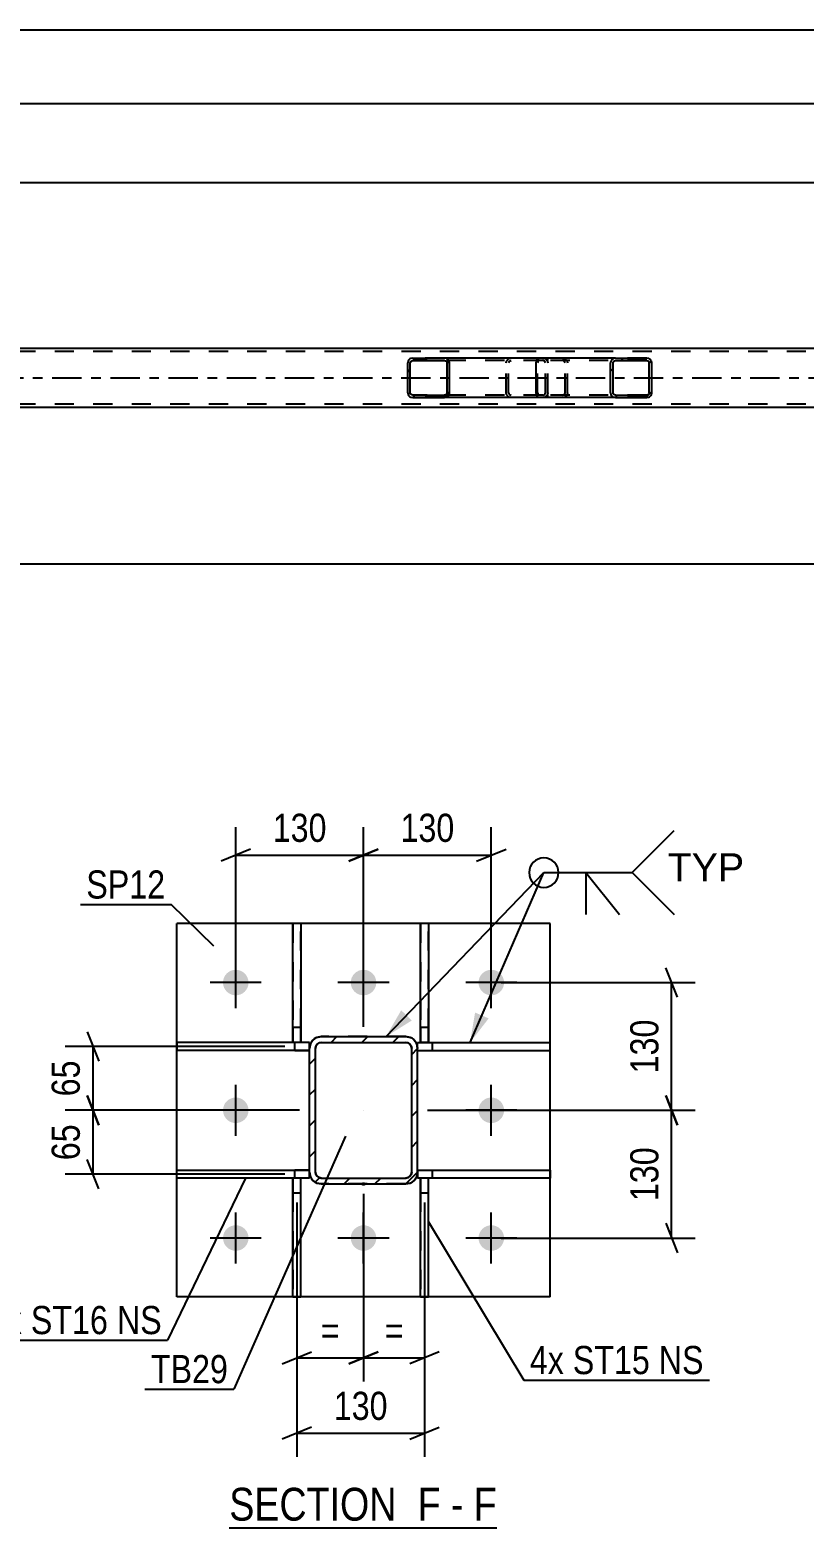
# Model space of a CAD drawing. Header units: millimetres. Extents: x 0 to 841, y 0 to 594.
# Drawn here: x 273.7 to 352.5, y 118.9 to 271.4 of the extents above; entities that cross this region are included whole.
import ezdxf

# ---------------------------------------------------------------- set-up
doc = ezdxf.new("R2010")
doc.units = ezdxf.units.MM
doc.linetypes.add('DXK_LINE_DOT2', pattern=[3.9198, 1.9599, -1.9599])
doc.linetypes.add('DXK_LINE_DOT3', pattern=[5.9187, 2.979, -0.9799, 0.9799, -0.9799])
doc.styles.add('Arial', font='ARIAL.TTF', dxfattribs={"height": 0.2})
doc.styles.add('Arial Narrow', font='ARIALN.TTF', dxfattribs={"height": 0.2})

# ---------------------------------------------------------------- blocks, each defined once
blk = doc.blocks.new('Unknown-232924980-17 - 17843')
at = {"color": 6, "linetype": 'Continuous'}
blk.add_line((294.02, 118.93), (321.24, 118.93), dxfattribs=at)
at = {"color": 0, "linetype": 'Continuous'}
for points in [[(312.13, 119.68), (312.13, 123.18), (294.02, 123.18), (294.02, 119.68)], [(315.52, 119.68), (315.52, 123.18), (313.18, 123.18), (313.18, 119.68)], [(317.84, 119.68), (317.84, 123.18), (316.57, 123.18), (316.57, 119.68)], [(321.24, 119.68), (321.24, 123.18), (318.89, 123.18), (318.89, 119.68)]]:
    blk.add_wipeout(points, dxfattribs=at)
at = {"color": 7, "linetype": 'Continuous', "style": 'Arial Narrow'}
for s, p in [('SECTION ', (294.02, 119.68)), ('F', (313.18, 119.68)), ('F', (318.89, 119.68)), ('-', (316.57, 119.68))]:
    blk.add_text(s, height=3.34, dxfattribs=at).set_placement(p)
blk = doc.blocks.new('Part-232924980-11994 - 11986')
at = {"linetype": 'Continuous'}
h = blk.add_hatch(dxfattribs=at)
h.set_pattern_fill('', scale=0.7, style=0, pattern_type=0)
h.set_pattern_definition([(45, (336.968, 237.681), (-1.57154, 1.57154), [])])
h.paths.add_polyline_path([(337.01, 237.5), (336.97, 237.68), (336.86, 237.84), (336.7, 237.94), (336.5, 237.98), (333.32, 237.98), (333.13, 237.94), (332.96, 237.84), (332.85, 237.68), (332.82, 237.5), (332.82, 234.46), (332.85, 234.27), (332.96, 234.12), (333.13, 234.01), (333.32, 233.98), (336.5, 233.98), (336.7, 234.01), (336.86, 234.12), (336.97, 234.27), (337.01, 234.46)])
h.paths.add_polyline_path([(336.74, 234.37), (336.68, 234.29), (336.6, 234.24), (336.5, 234.22), (333.32, 234.22), (333.22, 234.24), (333.14, 234.29), (333.09, 234.37), (333.07, 234.46), (333.07, 237.5), (333.09, 237.59), (333.14, 237.67), (333.22, 237.72), (333.32, 237.74), (336.5, 237.74), (336.6, 237.72), (336.68, 237.67), (336.74, 237.59), (336.75, 237.5), (336.75, 234.46)])
at = {"color": 2, "linetype": 'Continuous'}
for p, q in [((325.34, 237.84), (325.43, 237.94)), ((325.43, 237.94), (325.53, 237.98)), ((333.32, 237.98), (325.53, 237.98)), ((333.32, 237.98), (333.13, 237.94)), ((333.32, 237.98), (336.5, 237.98)), ((336.7, 237.94), (336.5, 237.98)), ((325.26, 237.5), (325.28, 237.68)), ((325.26, 234.46), (325.26, 237.5)), ((325.28, 237.68), (325.34, 237.84)), ((332.85, 237.68), (332.82, 237.5)), ((332.82, 234.46), (332.82, 237.5)), ((333.07, 237.5), (333.09, 237.59)), ((333.07, 234.46), (333.07, 237.5)), ((333.09, 237.59), (333.14, 237.67)), ((333.14, 237.67), (333.22, 237.72)), ((333.22, 237.72), (333.32, 237.74)), ((333.32, 237.74), (336.5, 237.74)), ((336.5, 237.74), (336.6, 237.72)), ((336.6, 237.72), (336.68, 237.67)), ((336.68, 237.67), (336.74, 237.59)), ((336.74, 237.59), (336.75, 237.5)), ((336.75, 234.46), (336.75, 237.5)), ((337.01, 237.5), (336.97, 237.68)), ((337.01, 234.46), (337.01, 237.5)), ((325.28, 234.27), (325.26, 234.46)), ((325.34, 234.12), (325.28, 234.27)), ((325.43, 234.01), (325.34, 234.12)), ((325.53, 233.98), (325.43, 234.01)), ((333.32, 233.98), (325.53, 233.98)), ((332.82, 234.46), (332.85, 234.27)), ((333.09, 234.37), (333.07, 234.46)), ((333.14, 234.29), (333.09, 234.37)), ((333.13, 234.01), (333.32, 233.98)), ((333.22, 234.24), (333.14, 234.29)), ((333.32, 234.22), (333.22, 234.24)), ((333.32, 234.22), (336.5, 234.22)), ((333.32, 233.98), (336.5, 233.98)), ((336.6, 234.24), (336.5, 234.22)), ((336.5, 233.98), (336.7, 234.01)), ((336.68, 234.29), (336.6, 234.24)), ((336.74, 234.37), (336.68, 234.29)), ((336.75, 234.46), (336.74, 234.37)), ((336.97, 234.27), (337.01, 234.46))]:
    blk.add_line(p, q, dxfattribs=at)
at = {"color": 7, "linetype": 'DXK_LINE_DOT2'}
for p, q in [((326.44, 237.74), (326.44, 237.98)), ((327.93, 237.98), (328.13, 237.94)), ((336.5, 237.98), (333.32, 237.98)), ((325.41, 237.59), (325.39, 237.5)), ((325.39, 234.46), (325.39, 237.5)), ((325.43, 237.67), (325.41, 237.59)), ((325.48, 237.72), (325.43, 237.67)), ((325.53, 237.74), (325.48, 237.72)), ((336.5, 237.74), (325.53, 237.74)), ((328.03, 237.72), (327.93, 237.74)), ((328.11, 237.67), (328.03, 237.72)), ((328.17, 237.59), (328.11, 237.67)), ((328.18, 237.5), (328.17, 237.59)), ((328.18, 234.46), (328.18, 237.5)), ((328.4, 237.68), (328.44, 237.5)), ((328.44, 234.46), (328.44, 237.5)), ((325.39, 234.46), (325.41, 234.37)), ((325.41, 234.37), (325.43, 234.29)), ((325.43, 234.29), (325.48, 234.24)), ((325.48, 234.24), (325.53, 234.22)), ((336.5, 234.22), (325.53, 234.22)), ((326.44, 233.98), (326.44, 234.22)), ((327.93, 234.22), (328.03, 234.24)), ((328.13, 234.01), (327.93, 233.98)), ((328.03, 234.24), (328.11, 234.29)), ((328.11, 234.29), (328.17, 234.37)), ((328.17, 234.37), (328.18, 234.46)), ((328.44, 234.46), (328.4, 234.27)), ((336.5, 233.98), (333.32, 233.98))]:
    blk.add_line(p, q, dxfattribs=at)
for centre, start, end in [((327.95, 237.48), 23.8494, 68.8059), ((327.95, 234.47), 291.1941, 336.1506)]:
    blk.add_arc(centre, 0.492, start, end, dxfattribs=at)
at = {"color": 2, "linetype": 'Continuous'}
for centre, start, end in [((333.3, 237.48), 111.1941, 156.1506), ((336.52, 237.48), 23.8494, 68.8059), ((333.3, 234.47), 203.8494, 248.8059), ((336.52, 234.47), 291.1941, 336.1506)]:
    blk.add_arc(centre, 0.492, start, end, dxfattribs=at)
blk = doc.blocks.new('Part-232924980-11991 - 11986')
at = {"linetype": 'Continuous'}
h = blk.add_hatch(dxfattribs=at)
h.set_pattern_fill('', scale=0.7, style=0, pattern_type=0)
h.set_pattern_definition([(45, (316.3963, 237.681), (-1.57154, 1.57154), [])])
h.paths.add_polyline_path([(316.44, 237.5), (316.4, 237.68), (316.29, 237.84), (316.12, 237.94), (315.92, 237.98), (312.69, 237.98), (312.49, 237.94), (312.33, 237.84), (312.22, 237.68), (312.18, 237.5), (312.18, 234.46), (312.22, 234.27), (312.33, 234.12), (312.49, 234.01), (312.69, 233.98), (315.92, 233.98), (316.12, 234.01), (316.29, 234.12), (316.4, 234.27), (316.44, 234.46)])
h.paths.add_polyline_path([(316.16, 234.37), (316.11, 234.29), (316.02, 234.24), (315.92, 234.22), (312.69, 234.22), (312.59, 234.24), (312.51, 234.29), (312.45, 234.37), (312.43, 234.46), (312.43, 237.5), (312.45, 237.59), (312.51, 237.67), (312.59, 237.72), (312.69, 237.74), (315.92, 237.74), (316.02, 237.72), (316.11, 237.67), (316.16, 237.59), (316.18, 237.5), (316.18, 234.46)])
at = {"color": 2, "linetype": 'Continuous'}
for p, q in [((312.69, 237.98), (312.49, 237.94)), ((312.69, 237.98), (315.92, 237.98)), ((325.53, 237.98), (315.92, 237.98)), ((316.12, 237.94), (315.92, 237.98)), ((312.22, 237.68), (312.18, 237.5)), ((312.18, 234.46), (312.18, 237.5)), ((312.43, 237.5), (312.45, 237.59)), ((312.43, 234.46), (312.43, 237.5)), ((312.45, 237.59), (312.51, 237.67)), ((312.51, 237.67), (312.59, 237.72)), ((312.59, 237.72), (312.69, 237.74)), ((312.69, 237.74), (315.92, 237.74)), ((315.92, 237.74), (316.02, 237.72)), ((316.02, 237.72), (316.11, 237.67)), ((316.11, 237.67), (316.16, 237.59)), ((316.16, 237.59), (316.18, 237.5)), ((316.18, 234.46), (316.18, 237.5)), ((316.44, 237.5), (316.4, 237.68)), ((316.44, 234.46), (316.44, 237.5)), ((312.18, 234.46), (312.22, 234.27)), ((312.45, 234.37), (312.43, 234.46)), ((312.51, 234.29), (312.45, 234.37)), ((312.49, 234.01), (312.69, 233.98)), ((312.59, 234.24), (312.51, 234.29)), ((312.69, 234.22), (312.59, 234.24)), ((312.69, 234.22), (315.92, 234.22)), ((312.69, 233.98), (315.92, 233.98)), ((316.02, 234.24), (315.92, 234.22)), ((315.92, 233.98), (316.12, 234.01)), ((325.53, 233.98), (315.92, 233.98)), ((316.11, 234.29), (316.02, 234.24)), ((316.16, 234.37), (316.11, 234.29)), ((316.18, 234.46), (316.16, 234.37)), ((316.4, 234.27), (316.44, 234.46))]:
    blk.add_line(p, q, dxfattribs=at)
at = {"color": 7, "linetype": 'DXK_LINE_DOT2'}
for p, q in [((315.92, 237.98), (312.69, 237.98)), ((322.5, 237.94), (322.7, 237.98)), ((325.93, 237.98), (325.53, 237.98)), ((325.93, 237.98), (326.13, 237.94)), ((325.93, 237.74), (312.69, 237.74)), ((322.19, 237.5), (322.22, 237.68)), ((322.19, 234.46), (322.19, 237.5)), ((322.46, 237.59), (322.44, 237.5)), ((322.44, 234.46), (322.44, 237.5)), ((322.52, 237.67), (322.46, 237.59)), ((322.52, 237.67), (322.54, 237.68)), ((322.54, 237.68), (322.6, 237.72)), ((322.6, 237.72), (322.7, 237.74)), ((326.03, 237.72), (325.93, 237.74)), ((326.11, 237.67), (326.03, 237.72)), ((326.17, 237.59), (326.11, 237.67)), ((326.19, 237.5), (326.17, 237.59)), ((326.19, 234.46), (326.19, 237.5)), ((326.4, 237.68), (326.44, 237.5)), ((326.44, 234.46), (326.44, 237.5)), ((325.93, 234.22), (312.69, 234.22)), ((315.92, 233.98), (312.69, 233.98)), ((322.22, 234.27), (322.19, 234.46)), ((322.44, 234.46), (322.46, 234.37)), ((322.46, 234.37), (322.52, 234.29)), ((322.7, 233.98), (322.5, 234.01)), ((322.52, 234.29), (322.6, 234.24)), ((322.6, 234.24), (322.7, 234.22)), ((325.93, 233.98), (325.53, 233.98)), ((325.93, 234.22), (326.03, 234.24)), ((326.13, 234.01), (325.93, 233.98)), ((326.03, 234.24), (326.11, 234.29)), ((326.11, 234.29), (326.17, 234.37)), ((326.17, 234.37), (326.19, 234.46)), ((326.44, 234.46), (326.4, 234.27))]:
    blk.add_line(p, q, dxfattribs=at)
at = {"color": 2, "linetype": 'Continuous'}
for centre, start, end in [((312.67, 237.48), 110.7583, 155.68), ((315.94, 237.48), 24.32, 69.2417), ((312.67, 234.48), 204.32, 249.2417), ((315.94, 234.48), 290.7583, 335.68)]:
    blk.add_arc(centre, 0.496, start, end, dxfattribs=at)
at = {"color": 7, "linetype": 'DXK_LINE_DOT2'}
for centre, start, end in [((322.68, 237.48), 110.7583, 155.68), ((325.95, 237.48), 24.32, 69.2417), ((322.68, 234.48), 204.32, 249.2417), ((325.95, 234.48), 290.7583, 335.68)]:
    blk.add_arc(centre, 0.496, start, end, dxfattribs=at)
blk = doc.blocks.new('Part-232924980-12074 - 11986')
at = {"color": 7, "linetype": 'DXK_LINE_DOT2'}
for p, q in [((772.11, 238.66), (86.61, 238.66)), ((772.11, 233.3), (86.61, 233.3))]:
    blk.add_line(p, q, dxfattribs=at)
at = {"color": 2, "linetype": 'Continuous'}
for p, q in [((492.68, 238.98), (243.27, 238.98)), ((772.11, 232.98), (243.27, 232.98))]:
    blk.add_line(p, q, dxfattribs=at)
at = {"color": 7, "linetype": 'DXK_LINE_DOT3'}
blk.add_line((86.61, 235.98), (772.11, 235.98), dxfattribs=at)
blk = doc.blocks.new('Part-232924980-17878 - 17843')
at = {"color": 2, "linetype": 'Continuous'}
for p, q in [((301.29, 180.44), (300.49, 180.44)), ((300.5, 168.35), (300.49, 180.44)), ((301.29, 180.44), (301.3, 168.35)), ((301.3, 168.35), (300.5, 168.35)), ((301.3, 168.35), (301.3, 168.35))]:
    blk.add_line(p, q, dxfattribs=at)
at = {"color": 7, "linetype": 'DXK_LINE_DOT2'}
for p, q in [((300.49, 180.44), (300.5, 169.85)), ((301.3, 169.85), (301.29, 180.44)), ((301.3, 169.85), (300.5, 169.85)), ((300.5, 169.85), (300.5, 168.35)), ((301.3, 168.35), (301.3, 169.85))]:
    blk.add_line(p, q, dxfattribs=at)
blk = doc.blocks.new('Part-232924980-17882 - 17843')
at = {"color": 2, "linetype": 'Continuous'}
for p, q in [((313.18, 155.34), (326.68, 155.34)), ((313.18, 154.54), (313.18, 155.14)), ((313.18, 154.54), (313.18, 154.54)), ((313.49, 154.54), (313.18, 154.54)), ((326.68, 154.54), (314.29, 154.54)), ((326.68, 155.34), (326.68, 154.54))]:
    blk.add_line(p, q, dxfattribs=at)
at = {"color": 7, "linetype": 'DXK_LINE_DOT2'}
for p, q in [((313.18, 155.34), (313.18, 155.34)), ((313.18, 155.34), (313.18, 154.54)), ((313.18, 155.14), (313.18, 155.34)), ((314.29, 154.54), (313.49, 154.54)), ((314.68, 154.54), (314.68, 155.34))]:
    blk.add_line(p, q, dxfattribs=at)
blk = doc.blocks.new('Part-232924980-17866 - 17843')
at = {"linetype": 'Continuous'}
h = blk.add_hatch(dxfattribs=at)
h.set_pattern_fill('', scale=0.7, style=0, pattern_type=0)
h.set_pattern_definition([(45, (313.1789, 155.1394), (-1.57154, 1.57154), [])])
h.paths.add_polyline_path([(313.09, 154.68), (313.18, 155.14), (313.18, 167.74), (313.09, 168.2), (312.83, 168.59), (312.44, 168.85), (311.98, 168.94), (303.38, 168.94), (302.92, 168.85), (302.53, 168.59), (302.27, 168.2), (302.18, 167.74), (302.18, 155.14), (302.27, 154.68), (302.53, 154.29), (302.92, 154.03), (303.38, 153.94), (311.98, 153.94), (312.44, 154.03), (312.83, 154.29)])
h.paths.add_polyline_path([(312.21, 154.59), (311.98, 154.54), (303.38, 154.54), (303.15, 154.59), (302.95, 154.72), (302.82, 154.91), (302.78, 155.14), (302.78, 167.74), (302.82, 167.97), (302.95, 168.16), (303.15, 168.29), (303.38, 168.34), (311.98, 168.34), (312.21, 168.29), (312.4, 168.16), (312.53, 167.97), (312.58, 167.74), (312.58, 155.14), (312.53, 154.91), (312.4, 154.72)])
blk.add_hatch(color=30, dxfattribs=at).paths.add_polyline_path([(307.68, 153.84, -1), (307.68, 154.04, -1)])
at = {"color": 7, "linetype": 'DXK_LINE_DOT2'}
for p, q in [((302.18, 167.74), (302.27, 168.2)), ((302.18, 155.14), (302.18, 167.74)), ((302.82, 167.97), (302.78, 167.74)), ((302.78, 155.14), (302.78, 167.74)), ((302.95, 168.16), (302.82, 167.97)), ((302.92, 168.85), (303.38, 168.94)), ((303.15, 168.29), (302.95, 168.16)), ((303.38, 168.34), (303.15, 168.29)), ((311.98, 168.94), (303.38, 168.94)), ((303.38, 168.34), (311.98, 168.34)), ((311.98, 168.94), (312.44, 168.85)), ((312.21, 168.29), (311.98, 168.34)), ((312.4, 168.16), (312.21, 168.29)), ((312.53, 167.97), (312.4, 168.16)), ((312.58, 167.74), (312.53, 167.97)), ((312.58, 155.14), (312.58, 167.74)), ((313.09, 168.2), (313.18, 167.74)), ((313.18, 155.14), (313.18, 167.74)), ((302.27, 154.68), (302.18, 155.14)), ((302.78, 155.14), (302.82, 154.91)), ((302.82, 154.91), (302.95, 154.72)), ((303.38, 153.94), (302.92, 154.03)), ((302.95, 154.72), (303.15, 154.59)), ((303.15, 154.59), (303.38, 154.54)), ((303.38, 154.54), (311.98, 154.54)), ((311.98, 154.54), (312.21, 154.59)), ((312.44, 154.03), (311.98, 153.94)), ((312.21, 154.59), (312.4, 154.72)), ((312.4, 154.72), (312.53, 154.91)), ((312.53, 154.91), (312.58, 155.14)), ((313.18, 155.14), (313.09, 154.68)), ((311.98, 153.94), (303.38, 153.94))]:
    blk.add_line(p, q, dxfattribs=at)
at = {"color": 2, "linetype": 'Continuous'}
for p, q in [((302.27, 168.2), (302.18, 167.74)), ((302.18, 167.74), (302.18, 167.74)), ((302.18, 155.14), (302.18, 167.74)), ((302.78, 167.74), (302.82, 167.97)), ((302.78, 167.74), (302.78, 167.74)), ((302.78, 155.14), (302.78, 167.74)), ((302.82, 167.97), (302.95, 168.16)), ((303.38, 168.94), (302.92, 168.85)), ((302.95, 168.16), (303.15, 168.29)), ((303.15, 168.29), (303.38, 168.34)), ((303.38, 168.94), (303.38, 168.94)), ((303.38, 168.94), (311.98, 168.94)), ((303.38, 168.34), (303.38, 168.34)), ((303.38, 168.34), (311.98, 168.34)), ((311.98, 168.94), (311.98, 168.94)), ((312.44, 168.85), (311.98, 168.94)), ((311.98, 168.34), (311.98, 168.34)), ((311.98, 168.34), (312.21, 168.29)), ((312.21, 168.29), (312.4, 168.16)), ((312.4, 168.16), (312.53, 167.97)), ((312.53, 167.97), (312.58, 167.74)), ((312.58, 167.74), (312.58, 167.74)), ((312.58, 155.14), (312.58, 167.74)), ((313.18, 167.74), (313.09, 168.2)), ((313.18, 167.74), (313.18, 167.74)), ((313.18, 155.14), (313.18, 167.74)), ((302.18, 155.14), (302.18, 155.14)), ((302.18, 155.14), (302.27, 154.68)), ((302.78, 155.14), (302.78, 155.14)), ((302.82, 154.91), (302.78, 155.14)), ((302.95, 154.72), (302.82, 154.91)), ((302.92, 154.03), (303.38, 153.94)), ((303.15, 154.59), (302.95, 154.72)), ((303.38, 154.54), (303.15, 154.59)), ((303.38, 154.54), (303.38, 154.54)), ((303.38, 154.54), (311.98, 154.54)), ((312.21, 154.59), (311.98, 154.54)), ((311.98, 154.54), (311.98, 154.54)), ((311.98, 153.94), (312.44, 154.03)), ((312.4, 154.72), (312.21, 154.59)), ((312.53, 154.91), (312.4, 154.72)), ((312.58, 155.14), (312.53, 154.91)), ((312.58, 155.14), (312.58, 155.14)), ((313.09, 154.68), (313.18, 155.14)), ((313.18, 155.14), (313.18, 155.14)), ((303.38, 153.94), (303.38, 153.94)), ((303.38, 153.94), (311.98, 153.94)), ((311.98, 153.94), (311.98, 153.94))]:
    blk.add_line(p, q, dxfattribs=at)
at = {"color": 7, "linetype": 'DXK_LINE_DOT3'}
blk.add_line((307.68, 161.44), (307.68, 161.44), dxfattribs=at)
at = {"color": 30, "linetype": 'DXK_LINE_DOT3'}
blk.add_line((307.68, 153.94), (307.68, 153.94), dxfattribs=at)
at = {"color": 30, "linetype": 'Continuous'}
blk.add_circle((307.68, 153.94), 0.1, dxfattribs=at)
at = {"color": 7, "linetype": 'DXK_LINE_DOT2'}
for centre, start, end in [((303.38, 167.74), 112.5, 157.5), ((311.98, 167.74), 22.5, 67.5), ((303.38, 155.14), 202.5, 247.5), ((311.98, 155.14), 292.5, 337.5)]:
    blk.add_arc(centre, 1.2, start, end, dxfattribs=at)
at = {"color": 2, "linetype": 'Continuous'}
for centre, start, end in [((303.38, 167.74), 112.5, 157.5), ((311.98, 167.74), 22.5, 67.5), ((303.38, 155.14), 202.5, 247.5), ((311.98, 155.14), 292.5, 337.5)]:
    blk.add_arc(centre, 1.2, start, end, dxfattribs=at)
blk = doc.blocks.new('Part-232924980-17877 - 17843')
at = {"color": 2, "linetype": 'Continuous'}
for p, q in [((314.29, 180.44), (313.49, 180.44)), ((313.49, 168.35), (313.49, 180.44)), ((314.29, 180.44), (314.29, 168.35)), ((314.29, 168.35), (313.49, 168.35)), ((314.29, 168.35), (314.29, 168.35))]:
    blk.add_line(p, q, dxfattribs=at)
at = {"color": 7, "linetype": 'DXK_LINE_DOT2'}
for p, q in [((313.49, 180.44), (313.49, 169.85)), ((314.29, 169.85), (314.29, 180.44)), ((314.29, 169.85), (313.49, 169.85)), ((313.49, 169.85), (313.49, 168.35)), ((314.29, 168.35), (314.29, 169.85))]:
    blk.add_line(p, q, dxfattribs=at)
blk = doc.blocks.new('Part-232924980-17879 - 17843')
at = {"color": 2, "linetype": 'Continuous'}
for p, q in [((313.49, 154.55), (313.49, 154.55)), ((313.49, 142.44), (313.49, 154.55)), ((313.49, 154.55), (314.29, 154.55)), ((314.29, 142.44), (314.29, 154.55)), ((313.49, 142.44), (314.29, 142.44))]:
    blk.add_line(p, q, dxfattribs=at)
at = {"color": 7, "linetype": 'DXK_LINE_DOT2'}
for p, q in [((313.49, 154.55), (313.49, 153.05)), ((313.49, 154.55), (313.49, 154.55)), ((314.29, 153.05), (314.29, 154.55)), ((313.49, 153.05), (313.49, 142.44)), ((313.49, 153.05), (314.29, 153.05)), ((314.29, 142.44), (314.29, 153.05))]:
    blk.add_line(p, q, dxfattribs=at)
blk = doc.blocks.new('Part-232924980-17880 - 17843')
at = {"color": 2, "linetype": 'Continuous'}
for p, q in [((300.49, 154.55), (300.49, 154.55)), ((300.49, 142.44), (300.49, 154.55)), ((300.49, 154.55), (301.29, 154.55)), ((301.29, 142.44), (301.29, 154.55)), ((300.49, 142.44), (301.29, 142.44))]:
    blk.add_line(p, q, dxfattribs=at)
at = {"color": 7, "linetype": 'DXK_LINE_DOT2'}
for p, q in [((300.49, 154.55), (300.49, 153.05)), ((300.49, 154.55), (300.49, 154.55)), ((301.29, 153.05), (301.29, 154.55)), ((300.49, 153.05), (300.49, 142.44)), ((300.49, 153.05), (301.29, 153.05)), ((301.29, 142.44), (301.29, 153.05))]:
    blk.add_line(p, q, dxfattribs=at)
blk = doc.blocks.new('Part-232924980-17881 - 17843')
at = {"color": 2, "linetype": 'Continuous'}
for p, q in [((313.18, 168.34), (313.18, 168.34)), ((313.18, 168.34), (326.68, 168.34)), ((313.18, 167.74), (313.18, 168.34)), ((326.68, 167.54), (326.68, 168.34)), ((313.18, 167.54), (326.68, 167.54))]:
    blk.add_line(p, q, dxfattribs=at)
at = {"color": 7, "linetype": 'DXK_LINE_DOT2'}
for p, q in [((313.18, 167.54), (313.18, 168.34)), ((313.18, 167.54), (313.18, 167.74)), ((314.68, 167.54), (314.68, 168.34)), ((313.18, 167.54), (313.18, 167.54))]:
    blk.add_line(p, q, dxfattribs=at)
blk = doc.blocks.new('Part-232924980-17883 - 17843')
at = {"color": 2, "linetype": 'Continuous'}
for p, q in [((302.18, 168.34), (288.68, 168.34)), ((288.68, 168.34), (288.68, 167.54)), ((302.18, 168.34), (302.18, 168.34)), ((302.18, 167.74), (302.18, 168.34)), ((302.18, 167.54), (288.68, 167.54))]:
    blk.add_line(p, q, dxfattribs=at)
at = {"color": 7, "linetype": 'DXK_LINE_DOT2'}
for p, q in [((300.68, 167.54), (300.68, 168.34)), ((302.18, 167.54), (302.18, 168.34)), ((302.18, 167.54), (302.18, 167.74)), ((300.68, 167.54), (302.18, 167.54))]:
    blk.add_line(p, q, dxfattribs=at)
blk = doc.blocks.new('Part-232924980-17884 - 17843')
at = {"color": 2, "linetype": 'Continuous'}
for p, q in [((288.68, 154.54), (288.68, 155.34)), ((288.68, 155.34), (302.18, 155.34)), ((300.49, 154.54), (288.68, 154.54)), ((302.18, 154.54), (301.29, 154.54)), ((302.18, 154.54), (302.18, 155.14)), ((302.18, 154.54), (302.18, 154.54))]:
    blk.add_line(p, q, dxfattribs=at)
at = {"color": 7, "linetype": 'DXK_LINE_DOT2'}
for p, q in [((301.29, 154.54), (300.49, 154.54)), ((300.68, 154.54), (300.68, 155.34)), ((302.18, 155.34), (300.68, 155.34)), ((302.18, 154.54), (302.18, 155.34)), ((302.18, 155.14), (302.18, 155.34))]:
    blk.add_line(p, q, dxfattribs=at)
blk = doc.blocks.new('Part-232924980-17885 - 17843')
at = {"color": 2, "linetype": 'Continuous'}
for p, q in [((288.68, 142.44), (288.68, 180.44)), ((326.68, 180.44), (288.68, 180.44)), ((326.68, 142.44), (326.68, 180.44)), ((326.68, 142.44), (288.68, 142.44))]:
    blk.add_line(p, q, dxfattribs=at)
blk = doc.blocks.new('Bolt-232924980-17969 - 17843')
at = {"linetype": 'Continuous'}
for points in [[(293.38, 174.44, -1), (295.98, 174.44, -1)], [(306.38, 174.44, -1), (308.98, 174.44, -1)], [(319.38, 174.44, -1), (321.98, 174.44, -1)], [(293.38, 161.44, -1), (295.98, 161.44, -1)], [(319.38, 161.44, -1), (321.98, 161.44, -1)], [(293.38, 148.44, -1), (295.98, 148.44, -1)], [(306.38, 148.44, -1), (308.98, 148.44, -1)], [(319.38, 148.44, -1), (321.98, 148.44, -1)]]:
    blk.add_hatch(color=1, dxfattribs=at).paths.add_polyline_path(points)
at = {"color": 1, "linetype": 'Continuous'}
for p, q in [((294.68, 171.84), (294.68, 177.04)), ((307.68, 171.84), (307.68, 177.04)), ((320.68, 171.84), (320.68, 177.04)), ((297.28, 174.44), (292.08, 174.44)), ((310.28, 174.44), (305.08, 174.44)), ((323.28, 174.44), (318.08, 174.44)), ((294.68, 158.84), (294.68, 164.04)), ((320.68, 158.84), (320.68, 164.04)), ((297.28, 161.44), (292.08, 161.44)), ((323.28, 161.44), (318.08, 161.44)), ((294.68, 145.84), (294.68, 151.04)), ((307.68, 145.84), (307.68, 151.04)), ((320.68, 145.84), (320.68, 151.04)), ((297.28, 148.44), (292.08, 148.44)), ((310.28, 148.44), (305.08, 148.44)), ((323.28, 148.44), (318.08, 148.44))]:
    blk.add_line(p, q, dxfattribs=at)
blk = doc.blocks.new('StraightDimension-232924980-16216 - 11986')
at = {"color": 7, "linetype": 'Continuous'}
blk.add_line((238.07, 217.07), (493.48, 217.07), dxfattribs=at)
blk = doc.blocks.new('StraightDimension-232924980-16293 - 11986')
at = {"color": 7, "linetype": 'Continuous'}
blk.add_line((238.07, 255.85), (493.48, 255.85), dxfattribs=at)
blk = doc.blocks.new('StraightDimension-232924980-16363 - 11986')
at = {"color": 7, "linetype": 'Continuous'}
blk.add_line((86.61, 263.89), (796.21, 263.89), dxfattribs=at)
blk = doc.blocks.new('StraightDimension-232924980-16417 - 11986')
at = {"color": 7, "linetype": 'Continuous'}
blk.add_line((85.81, 271.39), (797.01, 271.39), dxfattribs=at)
blk = doc.blocks.new('StraightDimension-232924980-37776 - 17843')
at = {"color": 7, "linetype": 'Continuous'}
for p, q in [((279.56, 169.44), (280.76, 166.44)), ((299.68, 167.94), (277.31, 167.94)), ((280.16, 161.44), (280.16, 167.94)), ((280.76, 159.94), (279.56, 162.94)), ((301.18, 161.44), (277.31, 161.44))]:
    blk.add_line(p, q, dxfattribs=at)
at = {"color": 0}
blk.add_wipeout([(279.41, 167.12), (275.21, 167.12), (275.21, 162.26), (279.41, 162.26)], dxfattribs=at)
at = {"color": 3, "style": 'Arial Narrow'}
blk.add_text('65', height=2.863, rotation=90.0002, dxfattribs=at).set_placement((278.81, 162.86))
blk = doc.blocks.new('StraightDimension-232924980-19451 - 17843')
at = {"color": 7, "linetype": 'Continuous'}
for p, q in [((294.68, 175.44), (294.68, 190.26)), ((307.68, 169.94), (307.68, 190.26)), ((296.18, 188.01), (293.18, 186.81)), ((306.18, 186.81), (309.18, 188.01)), ((294.68, 187.41), (307.68, 187.41))]:
    blk.add_line(p, q, dxfattribs=at)
at = {"color": 0}
blk.add_wipeout([(304.52, 188.16), (304.52, 192.36), (297.84, 192.36), (297.84, 188.16)], dxfattribs=at)
at = {"color": 3, "style": 'Arial Narrow'}
blk.add_text('130', height=2.863, dxfattribs=at).set_placement((298.44, 188.76))
blk = doc.blocks.new('StraightDimension-232924980-19450 - 17843')
at = {"color": 7, "linetype": 'Continuous'}
for p, q in [((307.68, 169.94), (307.68, 190.26)), ((320.68, 175.44), (320.68, 190.26)), ((309.18, 188.01), (306.18, 186.81)), ((319.18, 186.81), (322.18, 188.01)), ((307.68, 187.41), (320.68, 187.41))]:
    blk.add_line(p, q, dxfattribs=at)
at = {"color": 0}
blk.add_wipeout([(317.52, 188.16), (317.52, 192.36), (310.84, 192.36), (310.84, 188.16)], dxfattribs=at)
at = {"color": 3, "style": 'Arial Narrow'}
blk.add_text('130', height=2.863, dxfattribs=at).set_placement((311.44, 188.76))
blk = doc.blocks.new('StraightDimension-232924980-37827 - 17843')
at = {"color": 7, "linetype": 'Continuous'}
for p, q in [((307.68, 152.94), (307.68, 133.85)), ((300.89, 152.05), (300.89, 133.85)), ((299.39, 135.65), (302.39, 136.85)), ((300.89, 136.25), (307.68, 136.25)), ((309.18, 136.85), (306.18, 135.65))]:
    blk.add_line(p, q, dxfattribs=at)
at = {"color": 0}
blk.add_wipeout([(305.85, 137), (305.85, 141.2), (302.73, 141.2), (302.73, 137)], dxfattribs=at)
at = {"color": 3, "style": 'Arial Narrow'}
blk.add_text('=', height=2.86, dxfattribs=at).set_placement((303.33, 137.6))
blk = doc.blocks.new('StraightDimension-232924980-19482 - 17843')
at = {"color": 7, "linetype": 'Continuous'}
for p, q in [((339.63, 172.94), (338.43, 175.94)), ((321.68, 174.44), (341.43, 174.44)), ((339.03, 161.44), (339.03, 174.44)), ((338.43, 162.94), (339.63, 159.94)), ((314.18, 161.44), (341.43, 161.44))]:
    blk.add_line(p, q, dxfattribs=at)
at = {"color": 0}
blk.add_wipeout([(338.28, 171.28), (334.08, 171.28), (334.08, 164.6), (338.28, 164.6)], dxfattribs=at)
at = {"color": 3, "style": 'Arial Narrow'}
blk.add_text('130', height=2.863, rotation=90.0002, dxfattribs=at).set_placement((337.68, 165.2))
blk = doc.blocks.new('StraightDimension-232924980-37826 - 17843')
at = {"color": 7, "linetype": 'Continuous'}
for p, q in [((307.68, 152.94), (307.68, 133.85)), ((313.89, 152.05), (313.89, 133.85)), ((306.18, 135.65), (309.18, 136.85)), ((307.68, 136.25), (313.89, 136.25)), ((315.39, 136.85), (312.39, 135.65))]:
    blk.add_line(p, q, dxfattribs=at)
at = {"color": 0}
blk.add_wipeout([(312.35, 137), (312.35, 141.2), (309.23, 141.2), (309.23, 137)], dxfattribs=at)
at = {"color": 3, "style": 'Arial Narrow'}
blk.add_text('=', height=2.86, dxfattribs=at).set_placement((309.83, 137.6))
blk = doc.blocks.new('StraightDimension-232924980-19483 - 17843')
at = {"color": 7, "linetype": 'Continuous'}
for p, q in [((339.63, 159.94), (338.43, 162.94)), ((314.18, 161.44), (341.43, 161.44)), ((339.03, 148.44), (339.03, 161.44)), ((338.43, 149.94), (339.63, 146.94)), ((321.68, 148.44), (341.43, 148.44))]:
    blk.add_line(p, q, dxfattribs=at)
at = {"color": 0}
blk.add_wipeout([(338.28, 158.28), (334.08, 158.28), (334.08, 151.6), (338.28, 151.6)], dxfattribs=at)
at = {"color": 3, "style": 'Arial Narrow'}
blk.add_text('130', height=2.863, rotation=90.0002, dxfattribs=at).set_placement((337.68, 152.2))
blk = doc.blocks.new('StraightDimension-232924980-37777 - 17843')
at = {"color": 7, "linetype": 'Continuous'}
for p, q in [((279.56, 162.94), (280.76, 159.94)), ((301.18, 161.44), (277.31, 161.44)), ((280.16, 154.94), (280.16, 161.44)), ((280.76, 153.44), (279.56, 156.44)), ((299.68, 154.94), (277.31, 154.94))]:
    blk.add_line(p, q, dxfattribs=at)
at = {"color": 0}
blk.add_wipeout([(279.41, 160.62), (275.21, 160.62), (275.21, 155.76), (279.41, 155.76)], dxfattribs=at)
at = {"color": 3, "style": 'Arial Narrow'}
blk.add_text('65', height=2.863, rotation=90.0002, dxfattribs=at).set_placement((278.81, 156.36))
blk = doc.blocks.new('StraightDimension-232924980-39040 - 17843')
at = {"color": 7, "linetype": 'Continuous'}
for p, q in [((300.89, 152.05), (300.89, 126.18)), ((313.89, 152.05), (313.89, 126.18)), ((302.39, 129.18), (299.39, 127.98)), ((300.89, 128.58), (313.89, 128.58)), ((312.39, 127.98), (315.39, 129.18))]:
    blk.add_line(p, q, dxfattribs=at)
at = {"color": 0}
blk.add_wipeout([(310.74, 129.33), (310.74, 133.53), (304.05, 133.53), (304.05, 129.33)], dxfattribs=at)
at = {"color": 3, "style": 'Arial Narrow'}
blk.add_text('130', height=2.863, dxfattribs=at).set_placement((304.65, 129.93))
blk = doc.blocks.new('MarkSet-232924980-19396 - 17843')
at = {"color": 0}
for points in [[(328.07, 134.59), (328.07, 137.59), (324.6, 137.59), (324.6, 134.59)], [(336.82, 134.59), (336.82, 137.59), (328.97, 137.59), (328.97, 134.59)], [(342.29, 134.59), (342.29, 137.59), (337.72, 137.59), (337.72, 134.59)]]:
    blk.add_wipeout(points, dxfattribs=at)
for points in [[(328.07, 134.59), (328.07, 137.59), (324.6, 137.59), (324.6, 134.59)], [(336.82, 134.59), (336.82, 137.59), (328.97, 137.59), (328.97, 134.59)], [(342.29, 134.59), (342.29, 137.59), (337.72, 137.59), (337.72, 134.59)]]:
    blk.add_wipeout(points, dxfattribs=at)
at = {"color": 30, "linetype": 'Continuous'}
for p, q in [((314.29, 150.09), (324, 133.99)), ((324, 133.99), (342.89, 133.99))]:
    blk.add_line(p, q, dxfattribs=at)
at = {"color": 3, "style": 'Arial Narrow'}
for s, p in [('4x', (324.6, 134.59)), ('ST15', (328.97, 134.59)), ('NS', (337.72, 134.59))]:
    blk.add_text(s, height=2.863, dxfattribs=at).set_placement(p)
blk = doc.blocks.new('Mark-232924980-19301 - 17843')
at = {"color": 0}
blk.add_wipeout([(293.89, 133.67), (293.89, 136.67), (286.04, 136.67), (286.04, 133.67)], dxfattribs=at)
blk.add_wipeout([(293.89, 133.67), (293.89, 136.67), (286.04, 136.67), (286.04, 133.67)], dxfattribs=at)
at = {"color": 30, "linetype": 'Continuous'}
for p in [(305.84, 158.8), (285.44, 133.07)]:
    blk.add_line(p, (294.49, 133.07), dxfattribs=at)
at = {"color": 3, "style": 'Arial Narrow'}
blk.add_text('TB29', height=2.863, dxfattribs=at).set_placement((286.04, 133.67))
blk = doc.blocks.new('Mark-232924980-19316 - 17843')
at = {"color": 0}
blk.add_wipeout([(287.51, 182.99), (287.51, 185.99), (279.47, 185.99), (279.47, 182.99)], dxfattribs=at)
blk.add_wipeout([(287.51, 182.99), (287.51, 185.99), (279.47, 185.99), (279.47, 182.99)], dxfattribs=at)
at = {"color": 30, "linetype": 'Continuous'}
for p in [(278.87, 182.39), (292.44, 178.13)]:
    blk.add_line(p, (288.11, 182.39), dxfattribs=at)
at = {"color": 3, "style": 'Arial Narrow'}
blk.add_text('SP12', height=2.863, dxfattribs=at).set_placement((279.47, 182.99))
blk = doc.blocks.new('MarkSet-232924980-19360 - 17843')
at = {"color": 0}
for points in [[(272.93, 138.66), (272.93, 141.66), (269.46, 141.66), (269.46, 138.66)], [(281.69, 138.66), (281.69, 141.66), (273.83, 141.66), (273.83, 138.66)], [(287.15, 138.66), (287.15, 141.66), (282.59, 141.66), (282.59, 138.66)]]:
    blk.add_wipeout(points, dxfattribs=at)
for points in [[(272.93, 138.66), (272.93, 141.66), (269.46, 141.66), (269.46, 138.66)], [(281.69, 138.66), (281.69, 141.66), (273.83, 141.66), (273.83, 138.66)], [(287.15, 138.66), (287.15, 141.66), (282.59, 141.66), (282.59, 138.66)]]:
    blk.add_wipeout(points, dxfattribs=at)
at = {"color": 30, "linetype": 'Continuous'}
for p in [(295.67, 154.54), (268.86, 138.06)]:
    blk.add_line(p, (287.75, 138.06), dxfattribs=at)
at = {"color": 3, "style": 'Arial Narrow'}
for s, p in [('4x', (269.46, 138.66)), ('ST16', (273.83, 138.66)), ('NS', (282.59, 138.66))]:
    blk.add_text(s, height=2.863, dxfattribs=at).set_placement(p)
blk = doc.blocks.new('WeldMark-232924980-26463 - 17843')
at = {"linetype": 'Continuous'}
for points in [[(312.59, 170.58), (309.97, 168.94), (311.51, 171.62)], [(320.41, 170.79), (318.52, 168.34), (319.03, 171.39)]]:
    blk.add_hatch(color=30, dxfattribs=at).paths.add_polyline_path(points)
at = {"color": 30, "linetype": 'Continuous'}
for p, q in [((309.97, 168.94), (326.02, 185.63)), ((318.52, 168.34), (326.02, 185.63)), ((326.02, 185.63), (335.02, 185.63))]:
    blk.add_line(p, q, dxfattribs=at)
at = {"color": 3, "linetype": 'Continuous'}
for q in [(333.73, 181.35), (330.3, 181.35)]:
    blk.add_line((330.3, 185.63), q, dxfattribs=at)
for start, end in [(90, 270), (270, 90)]:
    blk.add_arc((326.02, 185.63), 1.5, start, end, dxfattribs=at)
at = {"color": 0, "linetype": 'Continuous'}
blk.add_wipeout([(346.39, 184.73), (346.39, 187.73), (338.62, 187.73), (338.62, 184.73)], dxfattribs=at)
blk.add_wipeout([(346.39, 184.73), (346.39, 187.73), (338.62, 187.73), (338.62, 184.73)], dxfattribs=at)
at = {"color": 3, "linetype": 'Continuous'}
for q in [(339.3, 189.92), (339.3, 181.35)]:
    blk.add_line((335.02, 185.63), q, dxfattribs=at)
at = {"color": 3, "linetype": 'Continuous', "style": 'Arial'}
blk.add_text('TYP', height=2.865, dxfattribs=at).set_placement((338.62, 184.73))

msp = doc.modelspace()

# ---------------------------------------------------------------- block references
for name in ['StraightDimension-232924980-16293 - 11986', 'Part-232924980-12074 - 11986', 'Part-232924980-11991 - 11986', 'Part-232924980-11994 - 11986', 'StraightDimension-232924980-16216 - 11986', 'Part-232924980-17885 - 17843', 'Part-232924980-17878 - 17843', 'Part-232924980-17877 - 17843', 'Bolt-232924980-17969 - 17843', 'Part-232924980-17883 - 17843', 'Part-232924980-17866 - 17843', 'Part-232924980-17881 - 17843', 'Part-232924980-17884 - 17843', 'Part-232924980-17880 - 17843', 'Part-232924980-17882 - 17843', 'Part-232924980-17879 - 17843', 'Unknown-232924980-17 - 17843']:
    msp.add_blockref(name, (0, 0))

# ---------------------------------------------------------------- next in the draw order: block references
for name in ['StraightDimension-232924980-16363 - 11986', 'StraightDimension-232924980-37776 - 17843', 'StraightDimension-232924980-37827 - 17843']:
    msp.add_blockref(name, (0, 0))

# ---------------------------------------------------------------- next in the draw order: block references
for name in ['StraightDimension-232924980-16417 - 11986', 'StraightDimension-232924980-19451 - 17843', 'StraightDimension-232924980-37777 - 17843', 'StraightDimension-232924980-37826 - 17843']:
    msp.add_blockref(name, (0, 0))

# ---------------------------------------------------------------- next in the draw order: block references
for name in ['StraightDimension-232924980-19450 - 17843', 'Mark-232924980-19316 - 17843']:
    msp.add_blockref(name, (0, 0))

# ---------------------------------------------------------------- next in the draw order: block references
msp.add_blockref('StraightDimension-232924980-19482 - 17843', (0, 0))

# ---------------------------------------------------------------- next in the draw order: block references
for name in ['WeldMark-232924980-26463 - 17843', 'StraightDimension-232924980-19483 - 17843']:
    msp.add_blockref(name, (0, 0))

# ---------------------------------------------------------------- next in the draw order: block references
msp.add_blockref('StraightDimension-232924980-39040 - 17843', (0, 0))

# ---------------------------------------------------------------- next in the draw order: block references
for name in ['Mark-232924980-19301 - 17843', 'MarkSet-232924980-19396 - 17843']:
    msp.add_blockref(name, (0, 0))

# ---------------------------------------------------------------- next in the draw order: block references
msp.add_blockref('MarkSet-232924980-19360 - 17843', (0, 0))

doc.saveas('drawing.dxf')
